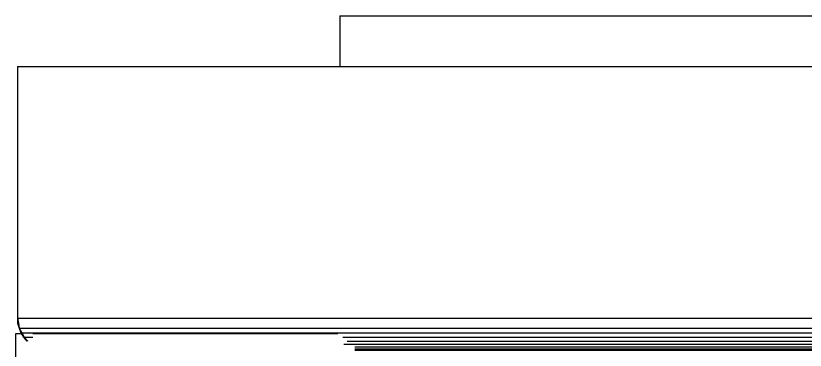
# Model space of a CAD drawing. Header units: millimetres. Extents: x -1283 to 2747, y -259 to 2557.
# Drawn here: x 719.4 to 812.6, y 2061.4 to 2100.9 of the extents above; entities that cross this region are included whole.
import ezdxf

# ---------------------------------------------------------------- set-up
doc = ezdxf.new("R2010")
doc.units = ezdxf.units.MM
doc.header["$MEASUREMENT"] = 0
doc.layers.add('Utwórz2D linie widoczne', color=7, linetype='Continuous', true_color=0x000000)

msp = doc.modelspace()

# ---------------------------------------------------------------- linework, layer by layer
at = {"layer": 'Utwórz2D linie widoczne'}
for p, q in [((757.649, 2100.89), (757.649, 2094.89)), ((757.655, 2100.89), (1061.65, 2100.89)), ((719.649, 2094.89), (719.649, 2065.182)), ((719.654, 2094.89), (1099.649, 2094.89)), ((719.649, 2065.182), (719.75, 2064.588)), ((719.649, 2065.182), (1099.649, 2065.182)), ((719.649, 2065.182), (719.649, 2064.588)), ((719.649, 2064.588), (719.85, 2064.008)), ((719.75, 2064.588), (719.85, 2064.008)), ((719.448, 1281.382), (719.448, 2063.382)), ((719.448, 2063.382), (720.093, 2063.382)), ((719.85, 2064.008), (720.149, 2063.457)), ((719.85, 2064.008), (1099.449, 2064.008)), ((719.85, 2064.008), (720.049, 2063.457)), ((720.049, 2063.457), (1099.15, 2063.457)), ((720.049, 2063.457), (720.35, 2062.948)), ((720.149, 2063.457), (720.449, 2062.948)), ((721.448, 2063.382), (723.448, 2063.382)), ((723.449, 2063.382), (755.448, 2063.382)), ((755.448, 2063.382), (757.448, 2063.382)), ((720.35, 2062.948), (721.448, 2062.948)), ((720.35, 2062.948), (720.75, 2062.495)), ((720.449, 2062.948), (720.85, 2062.495)), ((758.009, 2062.948), (1098.85, 2062.948)), ((758.549, 2062.495), (1098.449, 2062.495)), ((758.149, 2062.108), (1098.049, 2062.108)), ((759.448, 2061.796), (1097.549, 2061.796)), ((759.448, 2061.568), (1096.949, 2061.568)), ((759.448, 2061.429), (1096.449, 2061.429))]:
    msp.add_line(p, q, dxfattribs=at)

doc.saveas('drawing.dxf')
